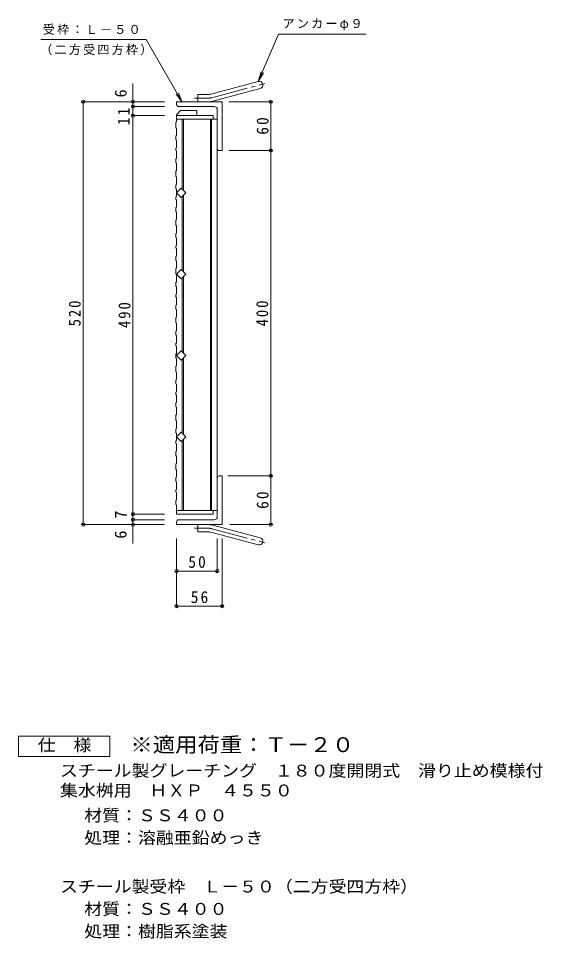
# Model space of a CAD drawing. Units: millimetres, scale not verified. Extents: x -645 to 865, y -688 to 638.
# Drawn here: x 222 to 865, y -553 to 579 of the extents above; entities that cross this region are included whole.
import ezdxf
from ezdxf.enums import TextEntityAlignment as Align

# ---------------------------------------------------------------- set-up
doc = ezdxf.new("R2010")
doc.units = ezdxf.units.MM
doc.header["$LTSCALE"] = 5
doc.header["$PDMODE"] = 32
doc.header["$PDSIZE"] = 4
doc.linetypes.add('CHAIN2', pattern=[12, 9, -1, 1, -1])
for name, color, linetype, lineweight in [('B-1', 2, 'Continuous', 9), ('B-2', 3, 'Continuous', 9), ('B-4', 7, 'Continuous', 9), ('B-5', 7, 'Continuous', 9), ('F-4_F-4ﾚｲﾔ', 2, 'Continuous', 9)]:
    doc.layers.add(name, color=color, linetype=linetype, lineweight=lineweight)
doc.layers.add('F-5_F-5ﾚｲﾔ', color=2, linetype='Continuous')
doc.styles.add('ＭＳ ゴシック', font='')
doc.styles.get('ＭＳ ゴシック').set_extended_font_data('MS Gothic')

msp = doc.modelspace()

# ---------------------------------------------------------------- linework, layer by layer
at = {"layer": 'B-1'}
for p, q in [((457.968, 485.678), (516.159, 501.27)), ((460.298, 476.984), (518.488, 492.576)), ((415.824, 472.871), (415.824, 476.371)), ((471.824, 476.371), (415.824, 476.371)), ((441.824, 476.371), (441.824, 485.371)), ((455.639, 485.371), (441.824, 485.371)), ((471.824, 476.371), (471.824, 416.371)), ((461.824, 470.371), (418.324, 470.371)), ((465.824, 466.371), (465.824, 418.871)), ((468.324, 416.371), (471.824, 416.371)), ((465.824, -33.629), (465.824, 13.871)), ((468.324, 16.371), (471.824, 16.371)), ((471.824, -43.629), (471.824, 16.371)), ((415.824, -40.129), (415.824, -43.629)), ((471.824, -43.629), (415.824, -43.629)), ((461.824, -37.629), (418.324, -37.629)), ((441.824, -43.629), (441.824, -52.629)), ((460.298, -44.242), (518.488, -59.835)), ((455.639, -52.629), (441.824, -52.629)), ((457.968, -52.936), (516.159, -68.528))]:
    msp.add_line(p, q, dxfattribs=at)
at = {"layer": 'B-1', "linetype": 'CHAIN2'}
for p, q in [((459.133, 481.331), (524.3, 498.792)), ((455.639, 480.871), (438.019, 480.871)), ((455.639, -48.129), (438.019, -48.129)), ((459.133, -48.589), (524.3, -66.05))]:
    msp.add_line(p, q, dxfattribs=at)
at = {"layer": 'B-1'}
for centre, radius, start, end in [((517.324, 496.923), 4.5, 285.00014, 104.99991), ((455.639, 494.371), 9, 270, 285.00002), ((455.639, 494.371), 18, 270, 285), ((418.324, 472.871), 2.5, 180, 270), ((461.824, 466.371), 4, 0, 90), ((468.324, 418.871), 2.5, 180, 270), ((468.324, 13.871), 2.5, 90, 180), ((461.824, -33.629), 4, 270, 0), ((418.324, -40.129), 2.5, 90, 180), ((455.639, -61.629), 18, 75, 90), ((455.639, -61.629), 9, 74.99998, 90), ((517.324, -64.181), 4.5, 255.00009, 74.99986)]:
    msp.add_arc(centre, radius, start, end, dxfattribs=at)
at = {"layer": 'B-1', "linetype": 'CHAIN2'}
for centre, start, end in [((455.639, 494.371), 270, 284.99995), ((455.639, -61.629), 75.00005, 90)]:
    msp.add_arc(centre, 13.5, start, end, dxfattribs=at)
at = {"layer": 'B-2'}
for p, q in [((415.824, 460.371), (420.824, 465.371)), ((420.824, 465.371), (440.824, 465.371)), ((440.824, 459.371), (440.824, 465.371)), ((415.824, 460.371), (415.824, 459.371)), ((415.824, 459.371), (460.824, 459.371)), ((415.824, 451.637), (415.824, 459.371)), ((415.824, 454.871), (465.824, 454.871)), ((422.824, 368.685), (422.824, 454.871)), ((424.324, 367.185), (424.324, 454.871)), ((457.324, -26.129), (457.324, 454.871)), ((458.824, -26.129), (458.824, 454.871)), ((460.824, 459.371), (460.824, 454.871)), ((465.824, -26.129), (465.824, 454.871)), ((415.824, 451.637), (415.024, 451.12)), ((415.024, 444.404), (415.024, 451.12)), ((415.024, 444.404), (415.824, 443.886)), ((415.824, 443.886), (415.824, 434.762)), ((415.024, 434.244), (415.824, 434.762)), ((415.024, 429.404), (415.024, 434.244)), ((415.024, 429.404), (415.824, 428.886)), ((415.024, 419.244), (415.824, 419.762)), ((415.024, 419.244), (415.024, 416.279)), ((415.824, 428.886), (415.824, 419.762)), ((415.824, 415.762), (415.024, 416.279)), ((415.824, 415.762), (415.824, 406.637)), ((415.024, 406.12), (415.824, 406.637)), ((415.024, 406.12), (415.024, 401.279)), ((415.024, 401.279), (415.824, 400.762)), ((415.824, 400.762), (415.824, 391.637)), ((415.024, 391.12), (415.824, 391.637)), ((415.024, 391.12), (415.024, 384.404)), ((415.824, 383.886), (415.024, 384.404)), ((415.024, 374.244), (415.824, 374.762)), ((415.024, 369.404), (415.024, 374.244)), ((415.824, 383.886), (415.824, 374.762)), ((415.024, 369.404), (415.824, 368.886)), ((415.824, 368.886), (415.824, 359.762)), ((415.024, 359.244), (415.824, 359.762)), ((415.024, 359.244), (415.024, 356.279)), ((415.824, 355.762), (415.024, 356.279)), ((415.824, 355.762), (415.824, 346.637)), ((422.824, 268.685), (422.824, 360.057)), ((424.324, 267.185), (424.324, 361.557)), ((415.024, 346.12), (415.824, 346.637)), ((415.024, 346.12), (415.024, 341.279)), ((415.024, 341.279), (415.824, 340.762)), ((415.824, 340.762), (415.824, 331.637)), ((415.024, 331.12), (415.824, 331.637)), ((415.024, 331.12), (415.024, 324.404)), ((415.824, 323.886), (415.024, 324.404)), ((415.824, 323.886), (415.824, 314.762)), ((415.024, 314.244), (415.824, 314.762)), ((415.024, 309.404), (415.024, 314.244)), ((415.024, 309.404), (415.824, 308.886)), ((415.824, 308.886), (415.824, 299.762)), ((415.024, 299.244), (415.824, 299.762)), ((415.024, 299.244), (415.024, 296.279)), ((415.824, 295.762), (415.024, 296.279)), ((415.824, 295.762), (415.824, 286.637)), ((415.024, 286.12), (415.824, 286.637)), ((415.024, 286.12), (415.024, 281.279)), ((415.024, 281.279), (415.824, 280.762)), ((415.024, 271.12), (415.824, 271.637)), ((415.824, 280.762), (415.824, 271.637)), ((415.024, 271.12), (415.024, 264.404)), ((415.824, 263.886), (415.024, 264.404)), ((415.824, 263.886), (415.824, 254.762)), ((424.324, 167.185), (424.324, 261.557)), ((415.024, 254.244), (415.824, 254.762)), ((415.024, 249.404), (415.024, 254.244)), ((415.024, 249.404), (415.824, 248.886)), ((422.824, 168.685), (422.824, 260.057)), ((415.024, 239.244), (415.824, 239.762)), ((415.024, 239.244), (415.024, 236.279)), ((415.824, 248.886), (415.824, 239.762)), ((415.824, 235.762), (415.024, 236.279)), ((415.024, 226.12), (415.824, 226.637)), ((415.824, 235.762), (415.824, 226.637)), ((415.024, 226.12), (415.024, 221.279)), ((415.024, 221.279), (415.824, 220.762)), ((415.824, 220.762), (415.824, 211.637)), ((415.024, 211.12), (415.824, 211.637)), ((415.024, 211.12), (415.024, 204.404)), ((415.824, 203.886), (415.024, 204.404)), ((415.824, 203.886), (415.824, 194.762)), ((415.024, 194.244), (415.824, 194.762)), ((415.024, 189.404), (415.024, 194.244)), ((415.024, 189.404), (415.824, 188.886)), ((415.824, 188.886), (415.824, 179.762)), ((415.024, 179.244), (415.824, 179.762)), ((415.024, 179.244), (415.024, 176.279)), ((415.824, 175.762), (415.024, 176.279)), ((415.824, 175.762), (415.824, 166.637)), ((415.024, 166.12), (415.824, 166.637)), ((415.024, 166.12), (415.024, 161.279)), ((415.024, 161.279), (415.824, 160.762)), ((415.824, 160.762), (415.824, 151.637)), ((422.824, 68.685), (422.824, 160.057)), ((424.324, 67.185), (424.324, 161.557)), ((415.024, 151.12), (415.824, 151.637)), ((415.024, 151.12), (415.024, 144.404)), ((415.824, 143.886), (415.024, 144.404)), ((415.824, 143.886), (415.824, 134.762)), ((415.024, 134.244), (415.824, 134.762)), ((415.024, 129.404), (415.024, 134.244)), ((415.024, 129.404), (415.824, 128.886)), ((415.824, 128.886), (415.824, 119.762)), ((415.024, 119.244), (415.824, 119.762)), ((415.024, 119.244), (415.024, 116.279)), ((415.824, 115.762), (415.024, 116.279)), ((415.824, 115.762), (415.824, 106.637)), ((415.024, 106.12), (415.824, 106.637)), ((415.024, 106.12), (415.024, 101.279)), ((415.024, 101.279), (415.824, 100.762)), ((415.024, 91.12), (415.824, 91.637)), ((415.024, 91.12), (415.024, 84.404)), ((415.824, 100.762), (415.824, 91.637)), ((415.824, 83.886), (415.024, 84.404)), ((415.824, 83.886), (415.824, 74.762)), ((415.024, 74.244), (415.824, 74.762)), ((415.024, 69.404), (415.024, 74.244)), ((415.024, 69.404), (415.824, 68.886)), ((415.824, 68.886), (415.824, 59.762)), ((415.024, 59.244), (415.824, 59.762)), ((415.024, 59.244), (415.024, 56.279)), ((422.824, -26.129), (422.824, 60.057)), ((424.324, -26.129), (424.324, 61.557)), ((415.824, 55.762), (415.024, 56.279)), ((415.024, 46.12), (415.824, 46.637)), ((415.024, 46.12), (415.024, 41.279)), ((415.824, 55.762), (415.824, 46.637)), ((415.024, 41.279), (415.824, 40.762)), ((415.824, 40.762), (415.824, 31.637)), ((415.024, 31.12), (415.824, 31.637)), ((415.024, 31.12), (415.024, 24.404)), ((415.824, 23.886), (415.024, 24.404)), ((415.824, 23.886), (415.824, 14.762)), ((415.024, 14.244), (415.824, 14.762)), ((415.024, 9.404), (415.024, 14.244)), ((415.024, 9.404), (415.824, 8.886)), ((415.824, 8.886), (415.824, -0.238)), ((415.024, -0.756), (415.824, -0.238)), ((415.024, -0.756), (415.024, -3.721)), ((415.824, -4.238), (415.024, -3.721)), ((415.824, -4.238), (415.824, -13.363)), ((415.024, -13.88), (415.824, -13.363)), ((415.024, -13.88), (415.024, -18.721)), ((415.024, -18.721), (415.824, -19.238)), ((415.824, -19.238), (415.824, -30.629)), ((415.824, -26.129), (465.824, -26.129)), ((460.824, -30.629), (415.824, -30.629)), ((460.824, -30.629), (460.824, -26.129))]:
    msp.add_line(p, q, dxfattribs=at)
for points in [[(427.137, 364.371), (421.481, 370.028), (415.824, 364.371), (421.481, 358.714)], [(427.137, 264.371), (421.481, 270.028), (415.824, 264.371), (421.481, 258.714)], [(427.137, 164.371), (421.481, 170.028), (415.824, 164.371), (421.481, 158.714)], [(427.137, 64.371), (421.481, 70.028), (415.824, 64.371), (421.481, 58.714)]]:
    msp.add_lwpolyline(points, close=True, dxfattribs=at)
at = {"layer": 'B-4'}
for p, q in [((362.24, 470.371), (362.24, 498.59)), ((400.797, 476.371), (299.698, 476.371)), ((301.198, -43.629), (301.198, 476.371)), ((479.985, 476.371), (532.965, 476.371)), ((400.797, 470.371), (360.74, 470.371)), ((362.24, 459.371), (362.24, 470.371)), ((400.797, 459.371), (360.74, 459.371)), ((362.24, -30.629), (362.24, 459.371)), ((479.985, 416.371), (532.965, 416.371)), ((478.959, 16.371), (532.965, 16.371)), ((400.797, -30.629), (360.74, -30.629)), ((362.24, -37.629), (362.24, -30.629)), ((400.797, -43.629), (299.698, -43.629)), ((400.797, -37.629), (360.74, -37.629)), ((362.24, -66.663), (362.24, -37.629)), ((481.109, -43.629), (532.965, -43.629)), ((415.824, -60.678), (415.824, -145.463)), ((465.824, -60.678), (465.824, -102.278)), ((471.824, -60.678), (471.824, -145.463)), ((415.824, -100.778), (465.824, -100.778)), ((415.824, -143.963), (471.824, -143.963))]:
    msp.add_line(p, q, dxfattribs=at)
msp.add_lwpolyline([(531.465, -43.629), (531.465, 16.371), (531.465, 416.371), (531.465, 476.371)], dxfattribs=at)
for p in [(301.198, 476.371), (362.24, 476.371), (531.465, 476.371), (362.24, 470.371), (362.24, 459.371), (531.465, 416.371), (531.465, 16.371), (362.24, -30.629), (301.198, -43.629), (362.24, -37.629), (362.24, -43.629), (531.465, -43.629), (415.824, -100.778), (465.824, -100.778), (415.824, -143.963), (471.824, -143.963)]:
    msp.add_point(p, dxfattribs=at)
at = {"layer": 'B-5'}
for p, q in [((541.144, 559.283), (648.351, 559.283)), ((516.159, 501.27), (522.56, 512.007)), ((422.874, 475.825), (418.09, 487.373))]:
    msp.add_line(p, q, dxfattribs=at)
for points in [[(541.144, 559.283), (516.159, 501.27), (519.563, 513.297)], [(249.055, 552.912), (378.367, 552.912), (422.874, 475.825), (415.264, 485.742)]]:
    msp.add_lwpolyline(points, dxfattribs=at)
at = {"layer": 'F-4_F-4ﾚｲﾔ'}
msp.add_lwpolyline([(221.517, -328.794), (221.517, -303.793), (334.016, -303.793), (334.016, -328.794)], close=True, dxfattribs=at)

# ---------------------------------------------------------------- texts
at = {"layer": 'B-4', "color": 2, "style": 'ＭＳ ゴシック'}
for s, p in [('6', (358.82, 481.62)), ('7', (358.725, -36.323)), ('6', (358.725, -60.86))]:
    msp.add_text(s, height=14.66, rotation=90, dxfattribs=at).set_placement(p, align=Align.BOTTOM_LEFT)
at = {"layer": 'B-4', "color": 2, "char_height": 14.66, "attachment_point": 7, "rotation": 90, "style": 'ＭＳ ゴシック'}
for s, insert in [('\\T1.27;\\W0.95;11', (358.074, 447.467)), ('\\T1.27;\\W0.95;60', (528.965, 435.746)), ('\\T1.27;\\W0.9;520', (298.198, 200.121)), ('\\T1.27;\\W0.9;490', (359.24, 198.121)), ('\\T1.27;\\W0.9;400', (528.465, 200.121)), ('\\T1.27;\\W0.95;60', (528.965, -24.254))]:
    msp.add_mtext(s, dxfattribs=dict(at, insert=insert))
at = {"layer": 'B-4', "color": 2, "char_height": 14.66, "attachment_point": 7, "style": 'ＭＳ ゴシック'}
for s, insert in [('\\T1.27;\\W0.95;50', (430.199, -97.002)), ('\\T1.27;\\W0.95;56', (433.199, -140.186))]:
    msp.add_mtext(s, dxfattribs=dict(at, insert=insert))
at = {"layer": 'B-5', "char_height": 11, "attachment_point": 7, "style": 'ＭＳ ゴシック'}
for s, insert in [('\\T1.17;アンカーφ９', (545.902, 563.981)), ('\\T1.17;受枠：Ｌ－５０', (251.403, 558.596)), ('\\T1.17;（二方受四方枠）', (248.249, 533.484))]:
    msp.add_mtext(s, dxfattribs=dict(at, insert=insert))
at = {"layer": 'F-4_F-4ﾚｲﾔ', "style": 'ＭＳ ゴシック', "width": 1.1}
for s, p in [('仕\u3000様', (245.266, -326.294)), ('スチール製グレーチング\u3000１８０度開閉式\u3000滑り止め模様付', (272.561, -357.754)), ('集水桝用\u3000ＨＸＰ\u3000４５５０', (272.561, -382.127)), ('材質：ＳＳ４００', (302.417, -412.779)), ('処理：溶融亜鉛めっき', (302.417, -440.279)), ('スチール製受枠\u3000Ｌ－５０（二方受四方枠）', (272.562, -500.28)), ('材質：ＳＳ４００', (302.417, -527.78)), ('処理：樹脂系塗装', (302.417, -555.28))]:
    msp.add_text(s, height=14.66, dxfattribs=at).set_placement(p, align=Align.BOTTOM_LEFT)
at = {"layer": 'F-5_F-5ﾚｲﾔ', "color": 3, "style": 'ＭＳ ゴシック', "width": 1.1}
msp.add_text('※適用荷重：Ｔ－２０', height=18.33, dxfattribs=at).set_placement((359.016, -328.794), align=Align.BOTTOM_LEFT)

doc.saveas('drawing.dxf')
